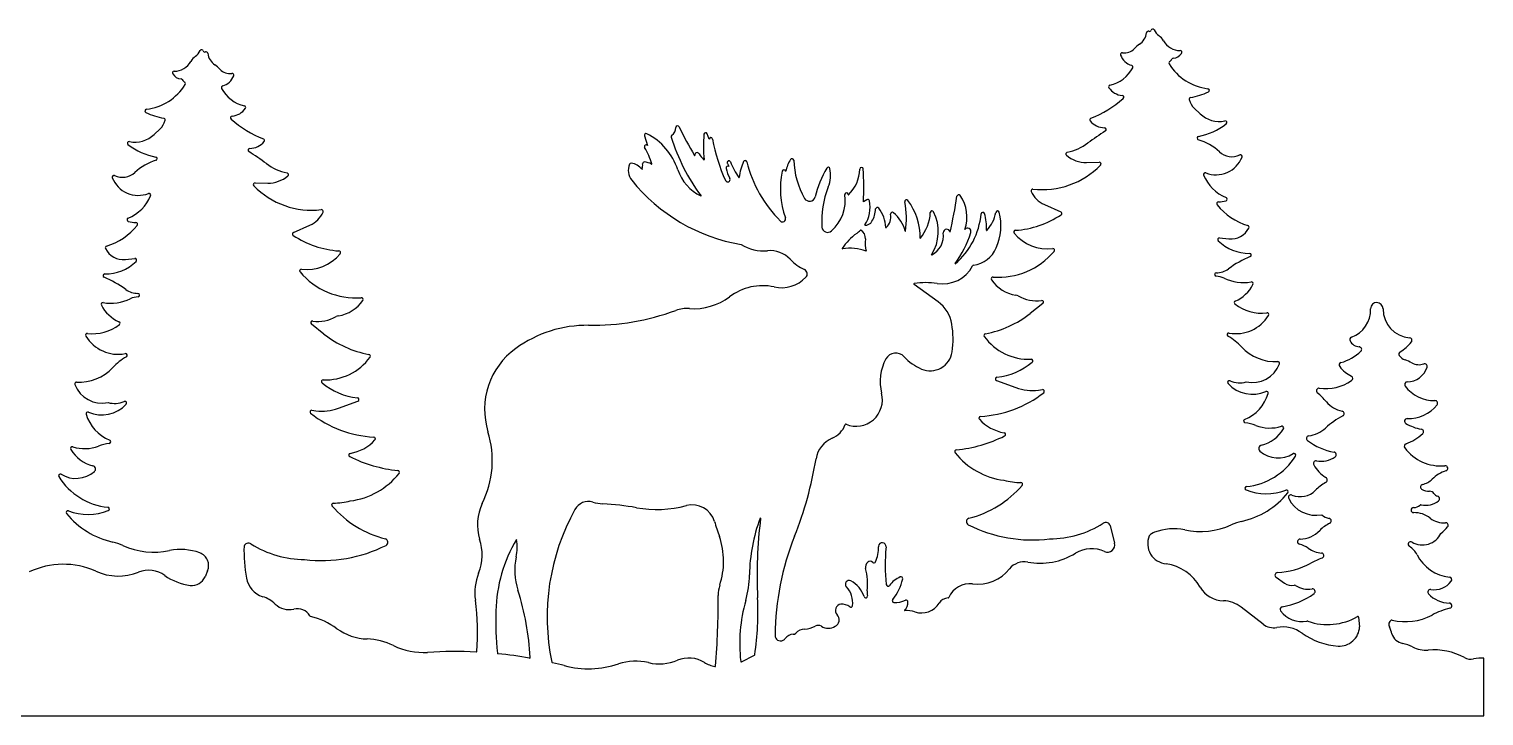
# Model space of a CAD drawing. Extents: x 5.3 to 30.8, y 0.1 to 6.4.
# Drawn here: x 17.55 to 30.79, y 0.12 to 6.37 of the extents above; entities that cross this region are included whole.
import ezdxf

# ---------------------------------------------------------------- set-up
doc = ezdxf.new("R2010")
doc.units = 0
doc.header["$MEASUREMENT"] = 0
doc.layers.add('APS_GEOMETRY', color=7, linetype='Continuous')

msp = doc.modelspace()

# ---------------------------------------------------------------- linework, layer by layer
at = {"layer": 'APS_GEOMETRY'}
for p, q in [((28.204772, 5.59764), (28.151964, 5.64772)), ((18.738035, 5.459856), (18.685227, 5.409776)), ((23.146939, 5.396805), (23.174911, 5.308644)), ((23.735349, 5.365988), (23.718991, 5.414617)), ((23.901955, 5.146391), (23.915835, 5.119381)), ((27.170676, 5.154341), (27.287285, 5.156305)), ((19.602714, 4.968441), (19.719323, 4.966477)), ((25.170463, 4.814859), (25.141807, 4.79541)), ((26.787627, 4.771291), (26.937726, 4.705438)), ((19.952273, 4.517574), (20.102372, 4.583427)), ((28.382046, 4.468458), (28.467336, 4.459117)), ((18.422663, 4.271253), (18.507953, 4.280594)), ((25.819283, 3.886338), (25.60153, 4.044638)), ((26.773828, 3.870306), (26.659444, 3.780163)), ((20.230555, 3.592299), (20.116171, 3.682442)), ((26.3516, 3.169087), (26.528518, 3.104599)), ((26.733324, 3.081611), (26.769417, 3.086183)), ((20.361481, 2.916735), (20.538399, 2.981223)), ((20.120582, 2.898319), (20.156675, 2.893747)), ((27.38722, 1.847649), (27.426709, 1.688116)), ((19.17109, 1.436776), (19.148138, 1.382344)), ((28.895632, 1.377217), (28.972204, 1.323283)), ((28.778767, 0.950546), (28.577563, 1.106393)), ((29.646842, 1.01504), (29.656254, 0.92584)), ((24.410672, 0.805106), (24.408894, 0.804184)), ((24.02972, 0.6076), (24.148735, 0.669303)), ((30.787907, 0.116349), (30.787907, 0.639763)), ((5.287907, 0.115349), (30.787907, 0.116349))]:
    msp.add_line(p, q, dxfattribs=at)
for centre, radius, start, end in [((27.743594, 6.363574), 0.015625, 250.542138, 340.61635), ((27.773072, 6.353202), 0.015625, 27.912148, 160.61635), ((27.924953, 6.43366), 0.15625, 207.912148, 232.532126), ((27.790469, 6.022193), 0.25, 123.488494, 137.475366), ((27.570984, 6.353943), 0.147783, 303.488494, 353.028438), ((27.733184, 6.334109), 0.015625, 70.542138, 173.028438), ((27.734854, 6.18563), 0.15625, 29.551192, 52.532126), ((28.025816, 6.350592), 0.178222, 209.551192, 269.238249), ((19.155145, 5.997766), 0.15625, 127.467874, 150.448808), ((18.965046, 6.245796), 0.15625, 307.467874, 332.087852), ((19.116927, 6.165338), 0.015625, 19.38365, 152.087852), ((19.146405, 6.17571), 0.015625, 199.38365, 289.457862), ((19.156815, 6.146245), 0.015625, 6.971562, 109.457862), ((19.319015, 6.166079), 0.147783, 186.971562, 236.511506), ((27.495826, 6.137223), 0.015625, 81.703445, 199.311404), ((27.619596, 6.180594), 0.146773, 199.311404, 254.983198), ((27.515787, 6.274109), 0.122708, 261.703445, 317.475366), ((27.864076, 6.153046), 0.101919, 307.561053, 326.313683), ((27.961883, 6.08785), 0.015625, 94.993394, 146.313683), ((27.951652, 6.204948), 0.101919, 274.993394, 326.055076), ((28.023239, 6.156762), 0.015625, 326.055076, 89.238249), ((18.86676, 5.968898), 0.015625, 90.761751, 213.944924), ((18.938347, 6.017085), 0.101919, 213.944924, 265.006606), ((18.864183, 6.162728), 0.178222, 270.761751, 330.448808), ((19.09953, 5.834329), 0.25, 42.524634, 56.511506), ((19.374212, 6.086245), 0.122708, 222.524634, 278.296555), ((19.394173, 5.949359), 0.015625, 340.688596, 98.296555), ((27.324585, 6.153211), 0.299768, 281.44534, 332.893446), ((27.577518, 6.023742), 0.015625, 332.893446, 74.983198), ((27.935732, 6.059868), 0.015625, 127.561053, 211.887443), ((28.334533, 6.307978), 0.485307, 211.887443, 263.040446), ((18.555466, 6.120114), 0.485307, 276.959554, 328.112557), ((18.928116, 5.899986), 0.015625, 33.686317, 85.006606), ((19.025923, 5.965182), 0.101919, 213.686317, 232.438947), ((18.954267, 5.872004), 0.015625, 328.112557, 52.438947), ((19.312481, 5.835878), 0.015625, 105.016802, 207.106554), ((19.565414, 5.965347), 0.299768, 207.106554, 258.55466), ((19.270403, 5.99273), 0.146773, 285.016802, 340.688596), ((27.387169, 5.844089), 0.015625, 101.44534, 214.113369), ((27.508692, 5.926408), 0.162404, 214.113369, 265.3967), ((28.273835, 5.810737), 0.015625, 294.553318, 83.040446), ((26.878695, 6.429547), 0.933397, 290.798626, 312.134529), ((27.494404, 5.748953), 0.015625, 312.134529, 85.3967), ((28.121333, 5.730081), 0.015625, 100.480419, 193.936533), ((28.263534, 5.765369), 0.162139, 193.936533, 226.518998), ((27.992493, 6.426568), 0.692678, 280.480419, 294.553318), ((18.616164, 5.622873), 0.015625, 96.959554, 245.446682), ((18.897506, 6.238704), 0.692678, 245.446682, 259.519581), ((19.395595, 5.561089), 0.015625, 94.6033, 227.865471), ((19.381307, 5.738544), 0.162404, 274.6033, 325.886631), ((19.50283, 5.656226), 0.015625, 325.886631, 78.55466), ((28.380078, 5.782496), 0.254762, 226.518998, 281.457667), ((18.626465, 5.577505), 0.162139, 313.481002, 346.063467), ((18.768666, 5.542217), 0.015625, 346.063467, 79.519581), ((20.011304, 6.241683), 0.933397, 227.865471, 249.201374), ((23.346998, 5.473325), 0.086562, 305.234705, 359.01062), ((23.44917, 5.47156), 0.015625, 25.274281, 179.01062), ((25.917581, 6.645309), 2.71764, 205.432345, 211.661202), ((29.250663, 2.507162), 3.5, 123.030866, 126.193785), ((27.215678, 5.542369), 0.015625, 110.798626, 219.31351), ((27.335054, 5.640124), 0.16992, 219.31351, 269.775809), ((27.334328, 5.454581), 0.015625, 303.030866, 89.775809), ((28.086005, 5.965363), 0.582668, 280.274074, 307.830591), ((28.433788, 5.517497), 0.015625, 307.830591, 101.457667), ((18.456211, 5.329633), 0.015625, 78.542333, 232.169409), ((18.803994, 5.777499), 0.582668, 232.169409, 259.725926), ((18.509921, 5.594632), 0.254762, 258.542333, 313.481002), ((19.554945, 5.45226), 0.16992, 270.224191, 320.68649), ((19.674321, 5.354505), 0.015625, 320.68649, 69.201374), ((23.161833, 5.401531), 0.015625, 63.290772, 197.603376), ((23.161833, 5.2982), 0.015625, 39.604955, 211.781859), ((22.915204, 4.91136), 0.564344, 18.269916, 63.290772), ((23.174328, 5.308538), 0.000593, 219.604955, 10.261491), ((23.405952, 5.389859), 0.015625, 125.234705, 197.252644), ((25.097197, 5.91509), 1.78655, 197.252644, 216.572748), ((24.855772, 5.305839), 1.171883, 174.849699, 186.120964), ((23.704182, 5.409635), 0.015625, 18.591619, 174.849699), ((23.735897, 5.366173), 0.000578, 198.591619, 3.931924), ((23.752071, 5.365283), 0.015625, 10.076408, 176.590039), ((25.322337, 5.644323), 1.579242, 190.076408, 204.468956), ((26.892324, 5.730156), 0.493677, 282.041869, 306.193785), ((28.192714, 5.376664), 0.015625, 100.274074, 252.990008), ((28.041874, 4.883595), 0.5, 47.309609, 72.990008), ((18.848125, 4.695731), 0.5, 107.009992, 132.690391), ((18.697285, 5.1888), 0.015625, 287.009992, 79.725926), ((19.555671, 5.266717), 0.015625, 90.224191, 236.969134), ((17.639336, 2.319298), 3.5, 53.806215, 56.969134), ((22.669139, 4.992933), 0.563974, 15.175011, 31.781859), ((23.604864, 5.219108), 0.000526, 211.661202, 11.561803), ((23.626774, 5.222149), 0.021595, 31.69223, 187.812972), ((23.888109, 5.383504), 0.28554, 211.69223, 225.544047), ((23.689137, 5.180718), 0.001441, 225.544047, 6.621284), ((23.915853, 5.153533), 0.015625, 21.734555, 201.734555), ((24.064193, 5.157034), 0.015625, 14.146978, 155.882426), ((24.792874, 4.990066), 0.36953, 148.832517, 166.835532), ((24.490052, 5.173226), 0.015625, 2.513728, 148.832517), ((25.277771, 5.207808), 0.772852, 182.513728, 209.461443), ((26.998578, 5.232061), 0.015625, 102.041869, 229.297257), ((27.166087, 5.426789), 0.272487, 229.297257, 270.964965), ((28.350408, 5.29574), 0.253483, 248.47435, 338.568293), ((28.493886, 5.3736), 0.166648, 227.309609, 295.313166), ((28.571819, 5.208829), 0.015625, 338.568293, 115.313166), ((18.31818, 5.020965), 0.015625, 64.686834, 201.431707), ((18.396113, 5.185736), 0.166648, 244.686834, 312.690391), ((19.997675, 5.542292), 0.493677, 233.806215, 257.958131), ((19.723912, 5.238925), 0.272487, 269.035035, 310.702743), ((19.891421, 5.044197), 0.015625, 310.702743, 77.958131), ((23.14501, 5.083577), 0.145345, 157.789429, 218.720686), ((23.024915, 5.132613), 0.015625, 80.946535, 157.789429), ((23.002236, 4.990287), 0.159746, 39.706975, 80.946535), ((23.126266, 5.093284), 0.001474, 219.706975, 346.522265), ((22.970532, 5.127512), 0.160924, 347.594304, 5.070846), ((23.146391, 5.143117), 0.015625, 85.150838, 185.070846), ((23.134289, 5.000472), 0.158783, 60.855184, 85.150838), ((23.212231, 5.140249), 0.001257, 240.855184, 14.483236), ((23.836117, 5.215387), 0.405456, 198.269916, 244.489127), ((23.906052, 5.105367), 0.015625, 56.66978, 196.513561), ((24.133063, 5.138843), 0.244944, 188.9051, 211.459618), ((23.915853, 5.153533), 0.015625, 201.734555, 207.197389), ((23.915081, 5.119096), 0.000806, 236.66978, 20.663685), ((24.59962, 5.426115), 0.720472, 201.734555, 214.532141), ((24.525838, 4.95036), 0.521422, 155.882426, 172.504324), ((25.214623, 5.447005), 1.170787, 194.146978, 224.88129), ((25.159754, 4.913975), 0.77546, 168.020833, 199.916667), ((24.416466, 5.071683), 0.015625, 9.767414, 168.020833), ((24.432474, 5.074439), 0.000619, 189.767414, 339.803261), ((25.657763, 4.608649), 0.984826, 149.878658, 166.35308), ((24.819439, 5.095026), 0.015625, 12.147102, 149.878658), ((24.556442, 5.038418), 0.284645, 337.892581, 12.147102), ((24.77529, 5.100963), 0.332096, 313.602471, 358.87704), ((25.122944, 5.094149), 0.015625, 3.290808, 178.87704), ((22.254928, 4.929242), 2.888378, 357.361648, 3.290808), ((26.770559, 5.646082), 0.73861, 263.237717, 315.649449), ((27.287548, 5.140682), 0.015625, 315.649449, 90.964965), ((28.251668, 5.045401), 0.015625, 68.47435, 201.988458), ((28.577794, 5.177089), 0.367335, 201.988458, 248.334127), ((18.539591, 5.107876), 0.253483, 201.431707, 291.52565), ((19.602451, 4.952818), 0.015625, 89.035035, 224.350551), ((20.11944, 5.458218), 0.73861, 224.350551, 276.762283), ((24.296461, 6.006746), 1.621177, 218.720686, 260.460441), ((23.905164, 4.999407), 0.022227, 204.468956, 24.468956), ((23.905164, 4.999407), 0.022227, 24.468956, 31.459618), ((24.007352, 5.018571), 0.001533, 214.532141, 352.882968), ((25.56734, 4.627783), 0.806472, 157.892581, 184.43806), ((26.681747, 4.897094), 0.015625, 83.237717, 204.0275), ((18.312205, 4.989225), 0.367335, 291.665873, 338.011542), ((18.638331, 4.857538), 0.015625, 338.011542, 111.52565), ((23.661817, 4.850137), 0.00075, 244.489127, 36.833318), ((24.65017, 4.853285), 0.05204, 209.461443, 346.35308), ((24.599865, 4.81186), 0.375525, 311.537914, 7.950593), ((24.987404, 4.863618), 0.015625, 171.569025, 179.323593), ((24.987404, 4.863618), 0.015625, 351.569025, 171.569025), ((25.003759, 4.861194), 0.000909, 171.569025, 308.142457), ((25.141245, 4.796239), 0.001001, 177.361648, 304.145463), ((24.906456, 4.74636), 0.29401, 326.751288, 11.5148), ((25.179238, 4.801931), 0.015625, 11.5148, 124.165297), ((25.531585, 4.798531), 0.015625, 37.932533, 191.814873), ((24.792541, 4.643936), 0.739416, 351.161254, 11.814873), ((25.12476, 4.481455), 0.53142, 358.117147, 37.932533), ((21.197756, 5.583204), 4.850167, 347.333707, 351.264554), ((26.007105, 4.844225), 0.015625, 36.037436, 171.264554), ((25.754189, 4.659292), 0.328941, 339.67392, 36.167923), ((26.881983, 4.98636), 0.234857, 204.0275, 246.311692), ((28.37199, 4.77904), 0.015625, 92.413533, 219.016817), ((28.813053, 5.13642), 0.583302, 219.016817, 252.677454), ((28.359194, 5.082631), 0.288235, 272.413533, 286.453669), ((28.436408, 4.821184), 0.015625, 286.453669, 68.334127), ((18.453591, 4.63332), 0.015625, 111.665873, 253.546331), ((20.008016, 4.798496), 0.234857, 293.688308, 335.9725), ((20.208251, 4.70923), 0.015625, 335.9725, 96.762283), ((24.404652, 4.640383), 0.027679, 224.88129, 19.916667), ((24.986801, 4.748173), 0.265393, 330.784366, 356.267694), ((25.267223, 4.72988), 0.015625, 38.344227, 176.267694), ((25.042055, 4.551771), 0.302719, 1.893936, 38.344227), ((25.255963, 4.659656), 0.134349, 312.613323, 9.820086), ((25.40374, 4.685235), 0.015625, 49.01711, 189.820086), ((25.179475, 4.427092), 0.357579, 16.765014, 49.01711), ((25.356544, 4.71702), 0.393199, 319.856176, 357.274243), ((25.764906, 4.697578), 0.015625, 27.130436, 177.274243), ((25.428569, 4.52524), 0.393544, 327.596388, 27.130436), ((25.532911, 4.749797), 0.681651, 310.541422, 354.614244), ((26.227108, 4.68435), 0.015625, 17.459523, 174.614244), ((25.842111, 4.56326), 0.419216, 356.43951, 17.459523), ((26.041925, 4.751599), 0.308132, 315.693043, 350.394826), ((26.361143, 4.697578), 0.015625, 13.888482, 170.394826), ((25.879195, 4.578411), 0.512088, 336.85533, 13.888482), ((26.460905, 5.404428), 0.870146, 274.138349, 303.411779), ((26.931449, 4.69113), 0.015625, 303.411779, 66.311692), ((18.076946, 4.948556), 0.583302, 287.322546, 320.983183), ((18.530805, 4.894767), 0.288235, 253.546331, 267.586467), ((18.518009, 4.591176), 0.015625, 320.983183, 87.586467), ((19.95855, 4.503266), 0.015625, 113.688308, 236.588221), ((24.814691, 4.569366), 0.05156, 184.43806, 311.537914), ((25.400039, 4.067409), 0.545394, 126.016428, 146.120801), ((24.906456, 4.74636), 0.29401, 306.016428, 314.768964), ((25.116253, 4.534863), 0.003892, 59.742169, 134.768964), ((25.074025, 4.466313), 0.084404, 354.353742, 58.429463), ((25.153329, 4.58451), 0.001188, 146.751288, 265.060267), ((25.157957, 4.652456), 0.06929, 266.085213, 330.784366), ((25.345999, 4.561822), 0.001391, 181.893936, 311.687646), ((25.522506, 4.53043), 0.000679, 196.765014, 350.805243), ((25.677348, 4.485226), 0.191233, 296.127004, 8.426065), ((25.897873, 4.515009), 0.031406, 8.688198, 183.215049), ((25.929409, 4.519828), 0.000496, 188.688198, 344.712186), ((25.147182, 4.829251), 1.019795, 324.226277, 342.088194), ((26.063021, 4.544892), 0.000398, 159.67392, 323.867029), ((26.087813, 4.525222), 0.03125, 342.088194, 141.542398), ((26.261633, 4.537156), 0.001118, 176.43951, 315.208834), ((26.524827, 4.520967), 0.015625, 94.138349, 219.528591), ((26.816551, 4.76169), 0.393845, 219.528591, 276.851702), ((28.487038, 4.639011), 0.18097, 263.749934, 333.27647), ((28.634722, 4.564658), 0.015625, 333.27647, 72.677454), ((18.255277, 4.376794), 0.015625, 107.322546, 206.72353), ((18.402961, 4.451147), 0.18097, 206.72353, 276.250066), ((20.429094, 5.216564), 0.870146, 236.588221, 265.861651), ((24.232911, 4.734934), 0.385968, 237.895988, 275.11075), ((24.948672, 4.370478), 0.001718, 146.120801, 279.979726), ((25.015935, 3.968092), 0.40625, 68.501478, 99.487786), ((25.480548, 4.426122), 0.324101, 174.353742, 194.079395), ((25.656587, 4.463971), 0.000695, 178.117147, 319.602562), ((26.10593, 4.481491), 0.265507, 277.760408, 336.85533), ((26.8654, 4.355144), 0.015625, 319.573482, 96.851702), ((28.380345, 4.452926), 0.015625, 83.749934, 225.413528), ((28.649445, 4.725939), 0.398967, 225.413528, 270.815316), ((18.240554, 4.538075), 0.398967, 269.184684, 314.586472), ((18.509654, 4.265062), 0.015625, 314.586472, 96.250066), ((20.073448, 4.573826), 0.393845, 263.148298, 320.471409), ((20.365172, 4.333103), 0.015625, 320.471409, 85.861651), ((24.290019, 4.096403), 0.255112, 43.772533, 95.11075), ((24.796239, 4.581384), 0.445933, 223.772533, 244.538737), ((25.165191, 4.34703), 0.001023, 248.501478, 14.115078), ((25.761314, 4.314044), 0.000567, 147.596388, 295.681098), ((26.366558, 4.78009), 0.670929, 266.028113, 319.573482), ((29.030448, 3.404343), 0.965923, 112.467264, 125.962909), ((28.655344, 4.311389), 0.015625, 292.467264, 90.815316), ((18.234655, 4.123525), 0.015625, 89.184684, 247.532736), ((17.859551, 3.216479), 0.965923, 54.037091, 67.532736), ((20.024599, 4.16728), 0.015625, 83.148298, 220.426518), ((20.523441, 4.592226), 0.670929, 220.426518, 273.971887), ((24.393024, 4.326677), 0.3125, 257.8422, 315.80537), ((24.585742, 4.139301), 0.043706, 315.80537, 64.538737), ((25.858966, 4.360593), 0.312405, 261.093978, 331.881666), ((25.97536, 4.232528), 0.000968, 144.226277, 309.978966), ((26.143081, 4.208773), 0.00973, 97.679542, 151.881666), ((26.319003, 4.095186), 0.015625, 86.028113, 213.947794), ((28.352718, 4.134795), 0.015625, 89.895899, 267.109495), ((28.342475, 3.931929), 0.1875, 64.655617, 87.109495), ((28.353087, 4.33792), 0.1875, 269.895899, 305.962909), ((18.536912, 4.150056), 0.1875, 234.037091, 270.104101), ((24.222237, 3.53393), 0.498434, 77.8422, 127.071165), ((25.603948, 4.048017), 0.004155, 98.813019, 234.41095), ((25.706417, 3.387104), 0.672965, 81.093978, 98.813019), ((26.575964, 4.268167), 0.325385, 213.947794, 261.502378), ((28.602043, 4.47995), 0.418885, 244.655617, 279.206035), ((28.401936, 4.183539), 0.316047, 292.961601, 333.828751), ((28.671559, 4.051037), 0.015625, 333.828751, 99.206035), ((18.21844, 3.863173), 0.015625, 80.793965, 206.171249), ((18.488063, 3.995675), 0.316047, 206.171249, 247.038399), ((18.287955, 4.292086), 0.418885, 260.793965, 295.344383), ((18.547524, 3.744065), 0.1875, 92.890505, 115.344383), ((18.537281, 3.946931), 0.015625, 272.890505, 90.104101), ((20.314035, 4.080304), 0.325385, 278.497622, 326.052206), ((20.570996, 3.907322), 0.015625, 326.052206, 93.971887), ((23.597912, 4.3603), 0.537262, 265.749866, 307.071165), ((25.633664, 3.631005), 0.315672, 9.584493, 53.983988), ((26.518646, 3.88454), 0.0625, 60.995499, 81.502378), ((26.718518, 4.245052), 0.349711, 240.995499, 277.176291), ((26.764157, 3.882578), 0.015625, 308.240599, 97.176291), ((28.531326, 3.878147), 0.015625, 112.961601, 231.975129), ((28.763113, 4.174555), 0.3919, 231.975129, 277.1866), ((29.813302, 3.822515), 0.056731, 359.31186, 179.31186), ((20.125842, 3.694714), 0.015625, 82.823709, 231.759401), ((20.171481, 4.057188), 0.349711, 262.823709, 299.004501), ((20.371353, 3.696676), 0.0625, 98.497622, 119.004501), ((22.663878, 5.914803), 2.243236, 269.372865, 290.010602), ((23.535559, 3.521259), 0.304092, 85.749866, 110.010602), ((26.079164, 4.516493), 0.9375, 280.505091, 308.240599), ((28.532112, 3.941213), 0.345396, 259.439994, 328.769347), ((28.814095, 3.770232), 0.015625, 328.769347, 97.1866), ((29.493967, 3.810841), 0.262817, 289.640345, 2.093612), ((29.813302, 3.822515), 0.056731, 179.31186, 182.093612), ((30.131331, 3.818695), 0.26132, 179.31186, 265.644641), ((18.075904, 3.582368), 0.015625, 82.8134, 211.230653), ((18.126886, 3.986691), 0.3919, 262.8134, 308.024871), ((18.358673, 3.690283), 0.015625, 308.024871, 67.038399), ((20.810835, 4.328629), 0.9375, 231.759401, 259.494909), ((22.627159, 2.560225), 1.111544, 89.372865, 125.863264), ((25.143772, 3.548283), 0.8125, 351.566627, 9.584493), ((26.252941, 3.579344), 0.015625, 100.505091, 215.950225), ((28.465949, 3.586306), 0.015625, 79.439994, 240.870592), ((18.357887, 3.753349), 0.345396, 211.230653, 280.560006), ((22.377187, 2.906013), 0.684864, 125.863264, 197.234041), ((26.647818, 3.865715), 0.503413, 215.950225, 272.050278), ((28.214951, 3.135896), 0.5, 42.643671, 60.870592), ((28.886948, 3.754775), 0.413559, 222.643671, 273.410308), ((29.590182, 3.541241), 0.023437, 109.640345, 206.95987), ((29.658986, 3.576238), 0.100631, 206.95987, 266.822827), ((29.65211, 3.45236), 0.023437, 313.388529, 86.822827), ((29.83202, 3.754064), 0.377279, 300.874932, 321.699851), ((30.109706, 3.53476), 0.023437, 321.699851, 85.644641), ((18.675048, 2.948032), 0.5, 119.129408, 137.356329), ((18.42405, 3.398442), 0.015625, 299.129408, 100.560006), ((20.242181, 3.677851), 0.503413, 267.949722, 324.049775), ((20.637058, 3.39148), 0.015625, 324.049775, 79.494909), ((25.720733, 3.160974), 0.428442, 151.461592, 194.482083), ((25.434615, 3.316572), 0.102752, 42.622649, 151.461592), ((25.852857, 3.70147), 0.465644, 222.622649, 246.718353), ((25.748372, 3.458643), 0.201291, 246.718353, 351.566627), ((26.290935, 3.799326), 0.603464, 276.121259, 309.69492), ((26.666388, 3.34701), 0.015625, 309.69492, 92.050278), ((28.67873, 3.416207), 0.266049, 258.381222, 338.972595), ((28.912478, 3.326351), 0.015625, 338.972595, 93.410308), ((29.493495, 3.310253), 0.023437, 105.649558, 218.700876), ((29.370115, 3.750681), 0.433946, 285.649558, 313.388529), ((30.037654, 3.410133), 0.023437, 120.874932, 211.266346), ((30.100269, 3.448154), 0.096692, 211.266346, 251.856645), ((29.953386, 2.999914), 0.375, 61.601368, 71.856645), ((30.197253, 3.450962), 0.137753, 241.601368, 288.534512), ((30.248492, 3.298132), 0.023437, 341.598941, 108.534512), ((18.003051, 3.566911), 0.413559, 266.589692, 317.356329), ((26.356951, 3.183767), 0.015625, 96.121259, 249.972835), ((29.737268, 3.505558), 0.335798, 218.700876, 242.371967), ((29.57068, 3.187284), 0.023437, 304.02352, 62.371967), ((30.084463, 3.352701), 0.196305, 271.541071, 341.598941), ((17.977521, 3.138487), 0.015625, 86.589692, 201.027405), ((18.211269, 3.228343), 0.266049, 201.027405, 281.618778), ((20.223611, 3.159146), 0.015625, 87.949722, 230.30508), ((20.599064, 3.611462), 0.603464, 230.30508, 263.878741), ((25.072792, 2.993621), 0.240762, 247.861122, 14.482083), ((26.150995, 3.862295), 1.021373, 273.093109, 308.085716), ((26.678347, 3.515643), 0.4375, 249.972835, 277.21897), ((26.77138, 3.070682), 0.015625, 308.085716, 97.21897), ((28.471076, 3.152013), 0.015625, 67.593515, 222.484026), ((28.682004, 3.345185), 0.301643, 222.484026, 293.700301), ((28.567572, 3.386055), 0.237529, 247.593515, 284.028032), ((28.473155, 3.154792), 0.366584, 291.912735, 343.425151), ((28.809531, 3.054675), 0.015625, 343.425151, 113.700301), ((29.28683, 3.075808), 0.023437, 82.340295, 229.252252), ((28.781984, 2.489859), 0.75, 40.306553, 49.252252), ((29.346484, 3.519373), 0.42412, 262.340295, 304.02352), ((30.090373, 3.133038), 0.023438, 91.541071, 216.286799), ((30.334358, 3.312176), 0.326125, 216.286799, 271.452716), ((18.207995, 3.157321), 0.301643, 246.299699, 317.515974), ((18.322427, 3.198191), 0.237529, 255.971968, 292.406485), ((18.418923, 2.964149), 0.015625, 317.515974, 112.406485), ((20.211652, 3.327779), 0.4375, 262.78103, 290.027165), ((20.533048, 2.995903), 0.015625, 290.027165, 83.878741), ((29.547805, 3.139473), 0.254231, 220.306553, 258.595163), ((30.105446, 3.145733), 0.323484, 267.300813, 322.415774), ((30.34322, 2.962727), 0.023438, 322.415774, 91.452716), ((18.080468, 2.866811), 0.015625, 66.299699, 196.574849), ((18.416844, 2.966929), 0.366584, 196.574849, 248.087265), ((20.118619, 2.882818), 0.015625, 82.78103, 231.914284), ((20.739004, 3.674431), 1.021373, 231.914284, 266.906891), ((26.20695, 2.826808), 0.015625, 93.093109, 222.5285), ((26.48762, 3.084251), 0.396482, 222.5285, 260.333879), ((28.615793, 2.800197), 0.015625, 111.912735, 261.241675), ((28.53728, 2.290584), 0.5, 69.668707, 81.241675), ((29.85275, 2.182662), 0.75, 117.727241, 132.434949), ((29.492898, 2.867287), 0.023437, 297.727241, 78.595163), ((30.089109, 2.799197), 0.023438, 87.300813, 238.616208), ((20.683049, 2.638944), 0.015625, 317.4715, 86.906891), ((20.879093, 2.4413), 0.883652, 333.682967, 17.234041), ((24.770036, 2.844158), 0.218432, 293.023493, 339.397444), ((24.979894, 2.765267), 0.005766, 67.933771, 159.397444), ((25.841313, 3.85928), 1.330347, 276.265671, 296.037594), ((26.418424, 2.677994), 0.015625, 296.037594, 80.333879), ((28.839039, 3.104977), 0.368502, 249.668707, 286.785245), ((28.691796, 2.887639), 0.314423, 283.037537, 329.773183), ((28.949969, 2.737217), 0.015625, 329.773183, 106.785245), ((29.19601, 2.641831), 0.023438, 97.242265, 231.777142), ((29.157758, 2.942844), 0.279996, 277.242265, 312.434949), ((30.285457, 3.121071), 0.400473, 238.616208, 260.430101), ((29.940186, 2.988855), 0.419911, 289.286365, 313.875905), ((30.214982, 2.70306), 0.023437, 313.875905, 80.430101), ((17.94003, 2.549353), 0.015625, 73.214755, 210.226817), ((18.198203, 2.699775), 0.314423, 210.226817, 256.962463), ((18.05096, 2.917114), 0.368502, 253.214755, 290.331293), ((18.352719, 2.10272), 0.5, 98.758325, 110.331293), ((18.274206, 2.612333), 0.015625, 278.758325, 68.087265), ((20.402379, 2.896387), 0.396482, 279.666121, 317.4715), ((24.951418, 2.417334), 0.245334, 113.023493, 170.723919), ((25.988211, 2.521348), 0.015626, 96.265671, 218.294454), ((28.769776, 2.550877), 0.03125, 103.037537, 229.655589), ((28.91681, 2.723981), 0.258371, 229.655589, 301.301105), ((29.504392, 3.033393), 0.521855, 231.777142, 261.192084), ((29.420895, 2.494531), 0.023437, 305.032977, 81.192084), ((30.08662, 2.570387), 0.023437, 109.286365, 216.435034), ((30.394334, 2.797545), 0.405915, 216.435034, 275.472827), ((18.120223, 2.363013), 0.03125, 310.344411, 76.962463), ((20.471575, 2.490131), 0.015625, 99.666121, 243.962406), ((21.048686, 3.671416), 1.330347, 243.962406, 263.734329), ((21.371191, 3.002084), 3.382332, 338.298773, 350.723919), ((26.50477, 2.929221), 0.673801, 218.294454, 262.741699), ((28.567119, 2.794414), 0.594291, 275.773776, 328.244646), ((29.059161, 2.489865), 0.015625, 328.244646, 121.301105), ((29.259213, 2.4134), 0.023437, 80.510136, 210.32789), ((29.5331, 2.573626), 0.340748, 210.32789, 237.178333), ((29.301292, 2.665133), 0.231788, 260.510136, 305.032977), ((30.435283, 2.37015), 0.023438, 288.487026, 95.472827), ((17.830838, 2.302001), 0.015625, 58.698895, 211.755354), ((18.32288, 2.60655), 0.594291, 211.755354, 264.226224), ((17.973189, 2.536117), 0.258371, 238.698895, 310.344411), ((20.385229, 2.741357), 0.673801, 277.258301, 321.705546), ((20.901788, 2.333484), 0.015626, 321.705546, 83.734329), ((26.585975, 2.913767), 0.673801, 255.708269, 269.027785), ((29.333314, 2.263877), 0.027841, 298.272699, 57.178333), ((30.186745, 2.406189), 0.1875, 282.785104, 314.144118), ((30.547513, 2.034479), 0.330497, 108.487026, 134.144118), ((25.858885, 2.848673), 0.965073, 284.509197, 318.892879), ((26.574277, 2.224441), 0.015625, 318.892879, 89.027785), ((28.411401, 2.632235), 0.765827, 282.87669, 320.585837), ((28.628477, 2.187591), 0.015625, 95.773776, 248.309028), ((28.807345, 2.637272), 0.499573, 248.309028, 290.882652), ((28.99099, 2.155916), 0.015625, 320.585837, 110.882652), ((29.032015, 2.105112), 0.023437, 67.051034, 206.769339), ((29.11635, 2.304284), 0.192854, 247.051034, 315.898113), ((29.524128, 1.909094), 0.375, 118.272699, 135.898113), ((30.233425, 2.200482), 0.023438, 102.785104, 238.667305), ((30.290488, 2.294213), 0.133173, 238.667305, 271.252312), ((30.294423, 2.114209), 0.046875, 34.721357, 91.252312), ((30.388075, 2.179108), 0.067067, 214.721357, 252.822263), ((18.261522, 1.999728), 0.015625, 291.690972, 84.226224), ((20.315722, 2.036577), 0.015625, 90.972215, 221.107121), ((21.031114, 2.66081), 0.965073, 221.107121, 255.490803), ((20.304024, 2.725903), 0.673801, 270.972215, 284.291731), ((22.058253, 1.858087), 0.431853, 153.682967, 197.995402), ((24.277641, 1.016686), 2.015862, 150.95914, 191.764656), ((22.637753, 1.92722), 0.140147, 73.520103, 150.95914), ((22.788735, 2.437586), 0.392083, 253.520103, 267.026457), ((22.637849, -0.467151), 2.51657, 79.998968, 87.026457), ((23.259045, 3.055451), 1.060385, 259.998968, 284.752484), ((23.582753, 1.826136), 0.210836, 16.772313, 104.752484), ((29.25886, 2.219547), 0.277512, 206.769339, 281.059905), ((30.148365, 1.989616), 0.023437, 89.413047, 269.413047), ((30.149497, 2.100116), 0.087069, 269.413047, 311.296779), ((30.214772, 2.025807), 0.011838, 78.369053, 131.296779), ((30.258327, 2.220327), 0.1875, 257.316454, 308.897059), ((30.361346, 2.092641), 0.023437, 308.897059, 72.822263), ((17.899009, 1.968052), 0.015625, 69.117348, 219.414163), ((18.478598, 2.444371), 0.765827, 219.414163, 257.12331), ((18.082654, 2.449408), 0.499573, 249.117348, 291.690972), ((27.276341, 2.939348), 3.646862, 196.772313, 199.059259), ((25.600904, 1.384244), 1.497434, 159.26353, 179.401558), ((28.283881, 1.398611), 4.111576, 172.793718, 182.894784), ((24.202617, 1.91363), 0.00229, 18.979774, 159.26353), ((26.108499, 1.884125), 0.03125, 104.509197, 243.217302), ((26.677596, 3.011592), 1.294204, 243.217302, 277.002678), ((26.83538, 2.633736), 0.906693, 270, 302.589708), ((27.346774, 1.833775), 0.04276, 18.933874, 122.589708), ((28.205859, 2.486141), 0.692189, 258.250879, 294.143671), ((28.693495, 1.398241), 0.5, 102.87669, 114.143671), ((29.525471, 1.582033), 0.320113, 115.932191, 136.009106), ((29.402124, 2.045142), 0.133041, 227.414632, 260.104863), ((29.375234, 1.890992), 0.023438, 295.932191, 80.104863), ((30.148365, 1.989616), 0.023437, 269.413047, 271.453834), ((30.154845, 1.734282), 0.231978, 51.178192, 91.453834), ((30.417816, 2.061097), 0.1875, 231.178192, 275.953974), ((30.439696, 1.851298), 0.023437, 320.768557, 95.953974), ((20.7815, 1.696261), 0.03125, 296.782698, 75.490803), ((21.2138, 1.583783), 0.456034, 338.371935, 17.995402), ((21.983575, 1.720974), 0.000712, 8.288408, 149.197451), ((23.173432, 1.521855), 0.694008, 341.74165, 19.059259), ((26.846054, 0.823235), 2.510163, 158.298773, 179.411889), ((27.912534, 1.684849), 0.185044, 157.543215, 265.007379), ((27.832298, 1.672452), 0.123057, 110.303907, 137.533953), ((27.963097, 1.31893), 0.5, 78.250879, 110.303907), ((29.114673, 1.702445), 0.023438, 90.907786, 254.019544), ((29.11023, 1.982899), 0.257051, 270.907786, 316.009106), ((30.22893, 1.859789), 0.1875, 239.649241, 333.959757), ((30.167377, 2.073645), 0.375, 307.834595, 320.768557), ((18.196504, 1.210377), 0.5, 65.856329, 77.12331), ((18.68414, 2.298277), 0.692189, 245.856329, 281.749121), ((18.926902, 1.131066), 0.5, 69.696093, 101.749121), ((19.057701, 1.484588), 0.123057, 337.136499, 69.696093), ((20.915215, 1.619325), 1.413016, 178.359177, 190.130967), ((19.543225, 1.645911), 0.04276, 57.410292, 161.066126), ((20.054619, 2.445872), 0.906693, 237.410292, 270), ((20.212403, 2.823728), 1.294204, 262.997322, 296.782698), ((23.132959, 1.035734), 1.338859, 149.197451, 178.416063), ((21.533642, 1.656096), 0.455298, 348.260001, 8.205246), ((24.971416, 1.643299), 0.306256, 335.725963, 2.297383), ((25.311899, 1.656959), 0.0345, 174.287445, 182.297383), ((25.311899, 1.656959), 0.0345, 354.287445, 174.287445), ((26.941354, 1.493957), 1.603088, 174.287445, 186.558194), ((26.747095, 2.130737), 0.625, 259.704369, 301.119902), ((27.21902, 1.349032), 0.288113, 66.009534, 121.119902), ((27.362892, 1.67232), 0.065743, 246.009534, 13.902953), ((29.03079, 1.409532), 0.28125, 55.645237, 74.019544), ((29.335326, 1.855049), 0.258405, 235.645237, 264.369788), ((29.307675, 1.574567), 0.023437, 290.367057, 84.369788), ((30.122345, 1.677761), 0.023437, 59.649241, 238.420514), ((30.011881, 1.49806), 0.1875, 26.834176, 58.420514), ((17.85792, 0.771485), 0.724553, 65.864242, 115.452138), ((22.562047, 1.442375), 0.59508, 168.260001, 197.84407), ((25.226451, 1.467452), 0.066696, 134.90786, 188.516423), ((24.669893, 1.322319), 0.5089, 352.344754, 15.41326), ((25.201427, 1.492556), 0.03125, 41.833808, 134.90786), ((25.236353, 1.52382), 0.015625, 221.833808, 335.725963), ((26.604585, 1.346214), 0.172361, 79.704369, 141.06917), ((27.826933, 1.068562), 0.4375, 30.109237, 80.859809), ((28.859866, 2.168245), 0.75, 273.651853, 297.960017), ((29.616343, 0.743121), 0.863455, 110.367057, 117.960017), ((30.513809, 1.751978), 0.375, 206.834176, 263.969457), ((18.35864, 1.888987), 0.5, 245.864242, 291.640442), ((18.635241, 1.191811), 0.250042, 54.213576, 111.640442), ((19.07384, 1.800247), 0.5, 234.213576, 262.982545), ((19.028603, 1.432747), 0.129727, 262.982545, 337.136499), ((19.73957, 1.409255), 0.21875, 190.130967, 252.268569), ((22.089713, 1.236488), 0.486217, 158.371935, 188.04286), ((23.222853, 1.409084), 0.880747, 343.921068, 359.401558), ((25.010282, 1.31414), 0.0345, 61.804232, 223.858717), ((24.908461, 1.124212), 0.25, 17.937394, 61.804232), ((25.574812, 1.150136), 0.250335, 113.201045, 142.334901), ((25.079372, 1.449715), 0.42723, 319.989355, 348.245608), ((25.482346, 1.365864), 0.015625, 348.245608, 113.201045), ((26.17879, 1.690166), 0.375, 263.243891, 321.06917), ((28.909129, 1.396378), 0.023437, 93.651853, 234.840634), ((30.332305, 1.46301), 0.199523, 261.824322, 322.471186), ((30.47195, 1.355745), 0.023438, 322.471186, 83.969457), ((19.583514, 0.921192), 0.293655, 46.527249, 72.268569), ((19.723322, 0.528551), 2.387105, 2.840917, 17.84407), ((16.700339, 1.147607), 7.118048, 355.329644, 0.519244), ((24.104426, 1.214709), 0.286343, 161.74165, 180.519244), ((24.836017, 1.146683), 0.207182, 352.157874, 43.858717), ((25.161175, 1.206018), 0.015625, 197.937394, 13.093873), ((25.298144, 1.237876), 0.125, 172.344754, 193.093873), ((25.364279, 1.312649), 0.015625, 186.558194, 322.334901), ((25.910351, 1.197048), 0.007803, 270.95033, 335.378269), ((26.109922, 1.108835), 0.210395, 83.243891, 156.18297), ((28.421669, 1.413446), 0.25, 210.109237, 268.763011), ((28.843096, 1.782651), 0.682238, 279.219089, 305.77164), ((29.038628, 1.417586), 0.115349, 234.840634, 281.981501), ((29.065611, 1.290439), 0.01463, 57.824192, 101.981501), ((29.189895, 1.483147), 0.21468, 237.13671, 279.257561), ((29.228202, 1.24813), 0.023438, 305.77164, 99.257561), ((30.300599, 1.242315), 0.023438, 81.824322, 222.983707), ((30.474239, 1.404145), 0.260798, 222.983707, 269.697459), ((19.914554, 1.270367), 0.1875, 226.527249, 282.784128), ((19.986385, 0.953793), 0.137122, 31.864406, 102.784128), ((19.552216, 0.87793), 2.076487, 355.11888, 8.04286), ((24.833087, 0.988722), 3.039636, 178.416063, 185.714566), ((25.422258, 0.775134), 1.408199, 163.921068, 186.701732), ((21.591154, 1.060183), 2.589702, 351.416104, 2.894784), ((24.9412, 1.076139), 0.05625, 95.82193, 225.080626), ((24.946736, 1.021837), 0.110833, 51.312353, 95.82193), ((25.025782, 1.120546), 0.015625, 231.312353, 352.157874), ((25.418566, 1.16499), 0.015625, 139.989355, 266.688854), ((25.431447, 1.387643), 0.23865, 266.688854, 292.914046), ((25.516273, 1.076647), 0.001387, 132.94679, 272.612165), ((25.449289, 1.148612), 0.096928, 312.94679, 3.39929), ((25.530327, 0.833449), 0.242217, 71.11503, 93.311383), ((25.530449, 1.153433), 0.015625, 3.39929, 112.914046), ((25.669414, 1.240035), 0.1875, 251.11503, 328.796859), ((25.912076, 1.093055), 0.096204, 90.95033, 148.796859), ((28.410378, 0.890551), 0.273018, 52.239694, 88.763011), ((28.956152, 1.08609), 0.023438, 99.219089, 216.978734), ((29.134463, 1.220353), 0.246644, 216.978734, 279.868402), ((30.668811, 0.371742), 0.75, 104.685204, 118.035893), ((30.472738, 1.119914), 0.023438, 284.685204, 89.697459), ((20.111391, 1.031494), 0.010065, 211.864406, 254.97861), ((19.931782, 0.329742), 0.714308, 54.260305, 75.653072), ((24.587029, 1.157793), 0.251994, 274.199587, 297.239314), ((24.728115, 0.883732), 0.05625, 58.677023, 117.239314), ((24.82037, 1.035328), 0.12121, 238.677023, 301.180232), ((24.85569, 0.990388), 0.06485, 295.027056, 45.080626), ((28.874448, 1.074074), 0.15625, 232.239694, 280.438396), ((29.180101, 0.958004), 0.019645, 71.381487, 99.868402), ((29.364099, 1.494609), 0.54763, 251.062503, 299.910253), ((29.640434, 1.014364), 0.006443, 6.02366, 120.432142), ((29.973683, 0.946672), 0.05125, 126.36587, 205.050793), ((29.948478, 0.966343), 0.022211, 76.363964, 103.497013), ((30.074828, 1.487176), 0.513728, 256.363964, 298.035893), ((20.641064, 1.31537), 0.5, 234.260305, 267.906989), ((20.600989, 0.218801), 0.597301, 64.054965, 87.906989), ((24.385925, 0.848488), 0.049905, 179.411889, 297.404651), ((24.386854, 0.851046), 0.051748, 297.404651, 324.177365), ((24.502532, 0.767547), 0.090918, 90.217446, 144.177365), ((24.502073, 0.888677), 0.030213, 270.217446, 316.487463), ((24.614637, 0.781811), 0.125, 94.199587, 136.487463), ((28.957271, 0.624503), 0.300887, 54.140822, 100.438396), ((29.499651, 1.374896), 0.625, 234.140822, 266.421361), ((29.472146, 0.935096), 0.184341, 266.421361, 357.121668), ((29.557674, 0.752235), 0.407955, 15.769003, 25.050793), ((30.070286, 0.898065), 0.125, 196.243584, 259.992539), ((21.135756, 1.317912), 0.625, 244.054965, 273.506848), ((21.416706, -3.266585), 3.968098, 87.124807, 93.506848), ((21.616008, 0.701695), 0.005185, 267.124807, 355.013791), ((21.81342, 0.686544), 0.004888, 185.714566, 264.335795), ((21.416706, -3.266585), 3.968098, 80.056941, 84.269217), ((24.146023, 0.674533), 0.005891, 297.404651, 351.382915), ((29.996404, 0.479378), 0.300156, 61.621112, 79.992539), ((30.257893, 0.963418), 0.25, 241.621112, 275.121018), ((30.332471, 0.131235), 0.585518, 61.639575, 95.121018), ((22.102703, 0.646635), 0.004796, 260.056941, 2.725581), ((22.311766, 0.607259), 0.007805, 191.764656, 257.096946), ((21.416706, -3.266585), 3.968098, 75.385487, 76.989785), ((22.63869, 1.419815), 0.875, 255.385487, 288.199321), ((23.068572, 0.112267), 0.501402, 76.839471, 108.199321), ((23.282342, 1.026509), 0.4375, 256.839471, 292.36239), ((23.551943, 0.371187), 0.271113, 58.621595, 112.36239), ((23.855824, 0.869445), 0.3125, 238.621595, 257.737095), ((23.79038, 0.568359), 0.004384, 257.737095, 355.768578), ((24.027802, 0.61128), 0.00415, 186.701732, 297.526776), ((30.669979, 0.756475), 0.125, 241.639575, 280.867992), ((30.76465, 0.263368), 0.377112, 86.464318, 100.867992)]:
    msp.add_arc(centre, radius, start, end, dxfattribs=at)

doc.saveas('drawing.dxf')
